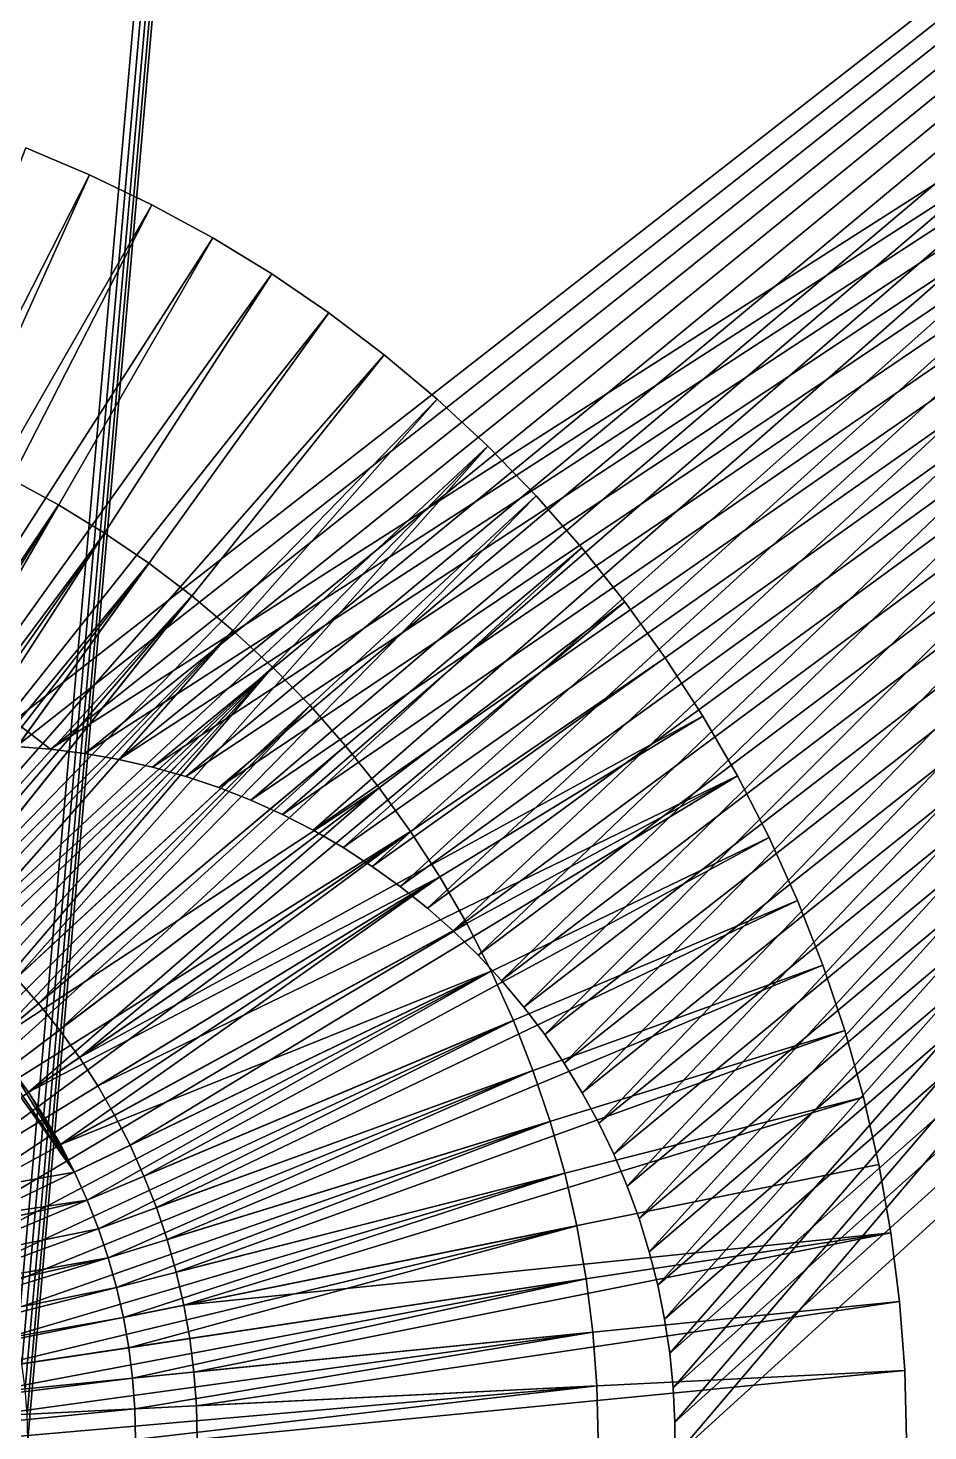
# Model space of a CAD drawing. Header units: millimetres. Extents: x 0 to 520, y -2 to 382.
# Drawn here: x 484.651 to 487.57, y 190.028 to 194.578 of the extents above; entities that cross this region are included whole.
import ezdxf

# ---------------------------------------------------------------- set-up
doc = ezdxf.new("R2010")
doc.units = ezdxf.units.MM

msp = doc.modelspace()

# ---------------------------------------------------------------- linework, layer by layer
at = {"layer": 'BRASS', "color": 52}
for points in [[(509.2, 369.2, 103), (10.8, 369.2, 103), (10.8, 10.8, 103)], [(509.2, 369.2, 103), (10.8, 10.8, 103), (509.2, 10.8, 103)], [(484.6173, 190.3269, 86), (499.5, 359.5, 86), (484.6316, 190.2459, 86)], [(484.6173, 309.6731, 86), (499.5, 359.5, 86), (484.6173, 190.3269, 86)], [(484.6316, 190.2459, 86), (499.5, 359.5, 86), (484.6418, 190.1643, 86)], [(484.6418, 190.1643, 86), (499.5, 359.5, 86), (484.6479, 190.0822, 86)], [(499.5, 359.5, 86), (484.65, 190, 86), (484.6479, 190.0822, 86)], [(499.5, 359.5, 86), (499.5, 20.5, 86), (484.65, 190, 86)]]:
    msp.add_3dface(points, dxfattribs=at)
at = {"layer": 'STEEL', "color": 8}
for points in [[(472, 202, 86), (484.6122, 192.2472, 86), (484.724, 192.2388, 86)], [(472, 202, 86), (484.724, 192.2388, 86), (500, 202, 86)], [(484.5, 192.25, 83), (472, 202, 83), (497, 202, 83)], [(484.6122, 192.2472, 83), (484.5, 192.25, 83), (497, 202, 83)], [(484.724, 192.2388, 83), (484.6122, 192.2472, 83), (497, 202, 83)], [(484.724, 192.2388, 86), (484.8353, 192.2249, 86), (500, 202, 86)], [(484.8353, 192.2249, 83), (484.724, 192.2388, 83), (497, 202, 83)], [(484.8353, 192.2249, 86), (484.9458, 192.2054, 86), (500, 202, 86)], [(484.9458, 192.2054, 83), (484.8353, 192.2249, 83), (497, 202, 83)], [(484.9458, 192.2054, 86), (485.0552, 192.1804, 86), (500, 202, 86)], [(485.0552, 192.1804, 83), (484.9458, 192.2054, 83), (497, 202, 83)], [(485.0552, 192.1804, 86), (485.1632, 192.15, 86), (500, 202, 86)], [(485.1632, 192.15, 83), (485.0552, 192.1804, 83), (497, 202, 83)], [(485.1632, 192.15, 86), (485.2695, 192.1143, 86), (500, 202, 86)], [(485.2695, 192.1143, 83), (485.1632, 192.15, 83), (497, 202, 83)], [(485.2695, 192.1143, 86), (485.374, 192.0733, 86), (500, 202, 86)], [(485.374, 192.0733, 83), (485.2695, 192.1143, 83), (497, 202, 83)], [(485.374, 192.0733, 86), (485.4762, 192.0272, 86), (500, 202, 86)], [(485.4762, 192.0272, 83), (485.374, 192.0733, 83), (497, 202, 83)], [(485.4762, 192.0272, 86), (485.5761, 191.976, 86), (500, 202, 86)], [(485.5761, 191.976, 83), (485.4762, 192.0272, 83), (497, 202, 83)], [(485.5761, 191.976, 86), (485.6732, 191.9199, 86), (500, 202, 86)], [(485.6732, 191.9199, 83), (485.5761, 191.976, 83), (497, 202, 83)], [(485.6732, 191.9199, 86), (485.7675, 191.859, 86), (500, 202, 86)], [(485.7675, 191.859, 83), (485.6732, 191.9199, 83), (497, 202, 83)], [(485.7675, 191.859, 86), (485.8586, 191.7935, 86), (500, 202, 86)], [(485.8586, 191.7935, 83), (485.7675, 191.859, 83), (497, 202, 83)], [(485.8586, 191.7935, 86), (485.9463, 191.7236, 86), (500, 202, 86)], [(485.9463, 191.7236, 83), (485.8586, 191.7935, 83), (497, 202, 83)], [(485.9463, 191.7236, 86), (486.0304, 191.6494, 86), (500, 202, 86)], [(486.0304, 191.6494, 83), (485.9463, 191.7236, 83), (497, 202, 83)], [(486.0304, 191.6494, 86), (486.1107, 191.571, 86), (500, 202, 86)], [(486.1107, 191.571, 83), (486.0304, 191.6494, 83), (497, 202, 83)], [(486.187, 191.4888, 86), (500, 202, 86), (486.1107, 191.571, 86)], [(497, 202, 83), (486.187, 191.4888, 83), (486.1107, 191.571, 83)], [(486.2591, 191.4029, 86), (500, 202, 86), (486.187, 191.4888, 86)], [(497, 202, 83), (486.2591, 191.4029, 83), (486.187, 191.4888, 83)], [(486.3269, 191.3134, 86), (500, 202, 86), (486.2591, 191.4029, 86)], [(497, 202, 83), (486.3269, 191.3134, 83), (486.2591, 191.4029, 83)], [(486.3901, 191.2207, 86), (500, 202, 86), (486.3269, 191.3134, 86)], [(497, 202, 83), (486.3901, 191.2207, 83), (486.3269, 191.3134, 83)], [(486.4486, 191.125, 86), (500, 202, 86), (486.3901, 191.2207, 86)], [(497, 202, 83), (486.4486, 191.125, 83), (486.3901, 191.2207, 83)], [(486.5022, 191.0265, 86), (500, 202, 86), (486.4486, 191.125, 86)], [(497, 202, 83), (486.5022, 191.0265, 83), (486.4486, 191.125, 83)], [(486.5509, 190.9254, 86), (500, 202, 86), (486.5022, 191.0265, 86)], [(497, 202, 83), (486.5509, 190.9254, 83), (486.5022, 191.0265, 83)], [(486.5945, 190.822, 86), (500, 202, 86), (486.5509, 190.9254, 86)], [(497, 202, 83), (486.5945, 190.822, 83), (486.5509, 190.9254, 83)], [(486.6328, 190.7166, 86), (500, 202, 86), (486.5945, 190.822, 86)], [(497, 202, 83), (486.6328, 190.7166, 83), (486.5945, 190.822, 83)], [(486.6659, 190.6094, 86), (500, 202, 86), (486.6328, 190.7166, 86)], [(497, 202, 83), (486.6659, 190.6094, 83), (486.6328, 190.7166, 83)], [(486.6936, 190.5007, 86), (500, 202, 86), (486.6659, 190.6094, 86)], [(497, 202, 83), (486.6936, 190.5007, 83), (486.6659, 190.6094, 83)], [(486.7158, 190.3907, 86), (500, 202, 86), (486.6936, 190.5007, 86)], [(497, 202, 83), (486.7158, 190.3907, 83), (486.6936, 190.5007, 83)], [(486.7325, 190.2798, 86), (500, 202, 86), (486.7158, 190.3907, 86)], [(497, 202, 83), (486.7325, 190.2798, 83), (486.7158, 190.3907, 83)], [(486.7437, 190.1681, 86), (500, 202, 86), (486.7325, 190.2798, 86)], [(497, 202, 83), (486.7437, 190.1681, 83), (486.7325, 190.2798, 83)], [(486.7493, 190.0561, 86), (500, 202, 86), (486.7437, 190.1681, 86)], [(497, 202, 83), (486.7493, 190.0561, 83), (486.7437, 190.1681, 83)], [(486.7493, 189.9439, 86), (500, 202, 86), (486.7493, 190.0561, 86)], [(486.7493, 189.9439, 86), (500, 178, 86), (500, 202, 86)], [(497, 202, 83), (486.7493, 189.9439, 83), (486.7493, 190.0561, 83)], [(497, 202, 83), (497, 178, 83), (486.7493, 189.9439, 83)], [(483.8038, 192.0479, 83), (484.8508, 194.1018, 83), (484.644, 194.1889, 83)], [(484.8508, 194.1018, 82), (483.8038, 192.0479, 82), (484.644, 194.1889, 82)], [(484.8508, 194.1018, 83), (484.8508, 194.1018, 82), (484.644, 194.1889, 82)], [(484.644, 194.1889, 83), (484.8508, 194.1018, 83), (484.644, 194.1889, 82)], [(483.8038, 192.0479, 83), (483.9048, 192.0053, 83), (484.8508, 194.1018, 83)], [(483.9048, 192.0053, 82), (483.8038, 192.0479, 82), (484.8508, 194.1018, 82)], [(483.9048, 192.0053, 83), (485.0529, 194.0044, 83), (484.8508, 194.1018, 83)], [(485.0529, 194.0044, 82), (483.9048, 192.0053, 82), (484.8508, 194.1018, 82)], [(484.8508, 194.1018, 83), (485.0529, 194.0044, 82), (484.8508, 194.1018, 82)], [(484.8508, 194.1018, 83), (485.0529, 194.0044, 83), (485.0529, 194.0044, 82)], [(483.9048, 192.0053, 83), (484.0037, 191.9577, 83), (485.0529, 194.0044, 83)], [(484.0037, 191.9577, 82), (483.9048, 192.0053, 82), (485.0529, 194.0044, 82)], [(484.0037, 191.9577, 83), (485.25, 193.8971, 83), (485.0529, 194.0044, 83)], [(485.25, 193.8971, 82), (484.0037, 191.9577, 82), (485.0529, 194.0044, 82)], [(485.25, 193.8971, 83), (485.25, 193.8971, 82), (485.0529, 194.0044, 82)], [(485.0529, 194.0044, 83), (485.25, 193.8971, 83), (485.0529, 194.0044, 82)], [(484.0037, 191.9577, 83), (484.1, 191.9053, 83), (485.25, 193.8971, 83)], [(484.1, 191.9053, 82), (484.0037, 191.9577, 82), (485.25, 193.8971, 82)], [(484.1, 191.9053, 83), (485.4415, 193.7801, 83), (485.25, 193.8971, 83)], [(485.4415, 193.7801, 82), (484.1, 191.9053, 82), (485.25, 193.8971, 82)], [(485.25, 193.8971, 83), (485.4415, 193.7801, 82), (485.25, 193.8971, 82)], [(485.25, 193.8971, 83), (485.4415, 193.7801, 83), (485.4415, 193.7801, 82)], [(484.1, 191.9053, 83), (484.1936, 191.8481, 83), (485.4415, 193.7801, 83)], [(484.1936, 191.8481, 82), (484.1, 191.9053, 82), (485.4415, 193.7801, 82)], [(484.1936, 191.8481, 83), (485.6268, 193.6537, 83), (485.4415, 193.7801, 83)], [(485.6268, 193.6537, 82), (484.1936, 191.8481, 82), (485.4415, 193.7801, 82)], [(485.4415, 193.7801, 83), (485.6268, 193.6537, 82), (485.4415, 193.7801, 82)], [(485.4415, 193.7801, 83), (485.6268, 193.6537, 83), (485.6268, 193.6537, 82)], [(484.1936, 191.8481, 83), (484.2842, 191.7863, 83), (485.6268, 193.6537, 83)], [(484.2842, 191.7863, 82), (484.1936, 191.8481, 82), (485.6268, 193.6537, 82)], [(484.2842, 191.7863, 83), (485.8057, 193.5182, 83), (485.6268, 193.6537, 83)], [(485.8057, 193.5182, 82), (484.2842, 191.7863, 82), (485.6268, 193.6537, 82)], [(485.6268, 193.6537, 83), (485.8057, 193.5182, 82), (485.6268, 193.6537, 82)], [(485.6268, 193.6537, 83), (485.8057, 193.5182, 83), (485.8057, 193.5182, 82)], [(484.2842, 191.7863, 83), (484.3717, 191.72, 83), (485.8057, 193.5182, 83)], [(484.3717, 191.72, 82), (484.2842, 191.7863, 82), (485.8057, 193.5182, 82)], [(484.3717, 191.72, 83), (485.9776, 193.374, 83), (485.8057, 193.5182, 83)], [(485.9776, 193.374, 82), (484.3717, 191.72, 82), (485.8057, 193.5182, 82)], [(485.8057, 193.5182, 83), (485.9776, 193.374, 82), (485.8057, 193.5182, 82)], [(485.8057, 193.5182, 83), (485.9776, 193.374, 83), (485.9776, 193.374, 82)], [(484.3717, 191.72, 83), (484.4557, 191.6495, 83), (485.9776, 193.374, 83)], [(484.4557, 191.6495, 82), (484.3717, 191.72, 82), (485.9776, 193.374, 82)], [(484.4557, 191.6495, 83), (486.1421, 193.2214, 83), (485.9776, 193.374, 83)], [(486.1421, 193.2214, 82), (484.4557, 191.6495, 82), (485.9776, 193.374, 82)], [(485.9776, 193.374, 83), (486.1421, 193.2214, 82), (485.9776, 193.374, 82)], [(485.9776, 193.374, 83), (486.1421, 193.2214, 83), (486.1421, 193.2214, 82)], [(484.4557, 191.6495, 83), (484.5361, 191.5749, 83), (486.1421, 193.2214, 83)], [(484.5361, 191.5749, 82), (484.4557, 191.6495, 82), (486.1421, 193.2214, 82)], [(484.6127, 191.4964, 83), (486.1421, 193.2214, 83), (484.5361, 191.5749, 83)], [(486.1421, 193.2214, 82), (484.6127, 191.4964, 82), (484.5361, 191.5749, 82)], [(484.6127, 191.4964, 83), (486.2987, 193.0608, 83), (486.1421, 193.2214, 83)], [(486.2987, 193.0608, 82), (484.6127, 191.4964, 82), (486.1421, 193.2214, 82)], [(486.1421, 193.2214, 83), (486.2987, 193.0608, 82), (486.1421, 193.2214, 82)], [(486.1421, 193.2214, 83), (486.2987, 193.0608, 83), (486.2987, 193.0608, 82)], [(484.75, 193.0311, 78.5), (483.6843, 191.3348, 78.5), (484.5967, 193.1146, 78.5)], [(483.9124, 191.7797, 82), (484.75, 193.0311, 82), (484.5967, 193.1146, 82)], [(484.5967, 193.1146, 82), (484.75, 193.0311, 78.5), (484.5967, 193.1146, 78.5)], [(484.5967, 193.1146, 82), (484.75, 193.0311, 82), (484.75, 193.0311, 78.5)], [(484.6853, 191.4141, 83), (486.2987, 193.0608, 83), (484.6127, 191.4964, 83)], [(486.2987, 193.0608, 82), (484.6853, 191.4141, 82), (484.6127, 191.4964, 82)], [(484.6853, 191.4141, 83), (486.4472, 192.8925, 83), (486.2987, 193.0608, 83)], [(486.4472, 192.8925, 82), (484.6853, 191.4141, 82), (486.2987, 193.0608, 82)], [(486.4472, 192.8925, 83), (486.4472, 192.8925, 82), (486.2987, 193.0608, 82)], [(486.2987, 193.0608, 83), (486.4472, 192.8925, 83), (486.2987, 193.0608, 82)], [(483.75, 191.299, 78.5), (483.6843, 191.3348, 78.5), (484.75, 193.0311, 78.5)], [(484.8989, 192.9401, 78.5), (483.75, 191.299, 78.5), (484.75, 193.0311, 78.5)], [(483.9124, 191.7797, 82), (484, 191.7321, 82), (484.75, 193.0311, 82)], [(484, 191.7321, 82), (484.8989, 192.9401, 82), (484.75, 193.0311, 82)], [(484.75, 193.0311, 82), (484.8989, 192.9401, 78.5), (484.75, 193.0311, 78.5)], [(484.75, 193.0311, 82), (484.8989, 192.9401, 82), (484.8989, 192.9401, 78.5)], [(483.8138, 191.26, 78.5), (483.75, 191.299, 78.5), (484.8989, 192.9401, 78.5)], [(485.0431, 192.8418, 78.5), (483.8138, 191.26, 78.5), (484.8989, 192.9401, 78.5)], [(484, 191.7321, 82), (484.0851, 191.6801, 82), (484.8989, 192.9401, 82)], [(484.0851, 191.6801, 82), (485.0431, 192.8418, 82), (484.8989, 192.9401, 82)], [(484.8989, 192.9401, 82), (485.0431, 192.8418, 78.5), (484.8989, 192.9401, 78.5)], [(484.8989, 192.9401, 82), (485.0431, 192.8418, 82), (485.0431, 192.8418, 78.5)], [(484.7537, 191.3284, 83), (486.4472, 192.8925, 83), (484.6853, 191.4141, 83)], [(486.4472, 192.8925, 82), (484.7537, 191.3284, 82), (484.6853, 191.4141, 82)], [(484.7537, 191.3284, 83), (486.5871, 192.7171, 83), (486.4472, 192.8925, 83)], [(486.5871, 192.7171, 82), (484.7537, 191.3284, 82), (486.4472, 192.8925, 82)], [(486.5871, 192.7171, 83), (486.5871, 192.7171, 82), (486.4472, 192.8925, 82)], [(486.4472, 192.8925, 83), (486.5871, 192.7171, 83), (486.4472, 192.8925, 82)], [(483.8756, 191.2179, 78.5), (483.8138, 191.26, 78.5), (485.0431, 192.8418, 78.5)], [(485.1822, 192.7364, 78.5), (483.8756, 191.2179, 78.5), (485.0431, 192.8418, 78.5)], [(484.0851, 191.6801, 82), (484.1675, 191.6239, 82), (485.0431, 192.8418, 82)], [(484.1675, 191.6239, 82), (485.1822, 192.7364, 82), (485.0431, 192.8418, 82)], [(485.0431, 192.8418, 82), (485.1822, 192.7364, 78.5), (485.0431, 192.8418, 78.5)], [(485.0431, 192.8418, 82), (485.1822, 192.7364, 82), (485.1822, 192.7364, 78.5)], [(483.9352, 191.1727, 78.5), (483.8756, 191.2179, 78.5), (485.1822, 192.7364, 78.5)], [(485.3159, 192.6242, 78.5), (483.9352, 191.1727, 78.5), (485.1822, 192.7364, 78.5)], [(484.1675, 191.6239, 82), (484.247, 191.5637, 82), (485.1822, 192.7364, 82)], [(484.247, 191.5637, 82), (485.3159, 192.6242, 82), (485.1822, 192.7364, 82)], [(485.1822, 192.7364, 82), (485.3159, 192.6242, 78.5), (485.1822, 192.7364, 78.5)], [(485.1822, 192.7364, 82), (485.3159, 192.6242, 82), (485.3159, 192.6242, 78.5)], [(484.8177, 191.2393, 83), (486.5871, 192.7171, 83), (484.7537, 191.3284, 83)], [(486.5871, 192.7171, 82), (484.8177, 191.2393, 82), (484.7537, 191.3284, 82)], [(484.8177, 191.2393, 83), (486.7181, 192.5349, 83), (486.5871, 192.7171, 83)], [(486.7181, 192.5349, 82), (484.8177, 191.2393, 82), (486.5871, 192.7171, 82)], [(486.5871, 192.7171, 83), (486.7181, 192.5349, 82), (486.5871, 192.7171, 82)], [(486.5871, 192.7171, 83), (486.7181, 192.5349, 83), (486.7181, 192.5349, 82)], [(483.9925, 191.1247, 78.5), (483.9352, 191.1727, 78.5), (485.3159, 192.6242, 78.5)], [(485.4438, 192.5055, 78.5), (483.9925, 191.1247, 78.5), (485.3159, 192.6242, 78.5)], [(484.247, 191.5637, 82), (484.3234, 191.4996, 82), (485.3159, 192.6242, 82)], [(484.3234, 191.4996, 82), (485.4438, 192.5055, 82), (485.3159, 192.6242, 82)], [(485.4438, 192.5055, 82), (485.4438, 192.5055, 78.5), (485.3159, 192.6242, 78.5)], [(485.3159, 192.6242, 82), (485.4438, 192.5055, 82), (485.3159, 192.6242, 78.5)], [(484.0474, 191.0738, 78.5), (483.9925, 191.1247, 78.5), (485.4438, 192.5055, 78.5)], [(485.4438, 192.5055, 78.5), (484.0996, 191.0203, 78.5), (484.0474, 191.0738, 78.5)], [(485.5657, 192.3806, 78.5), (484.0996, 191.0203, 78.5), (485.4438, 192.5055, 78.5)], [(484.3234, 191.4996, 82), (484.3965, 191.4317, 82), (485.4438, 192.5055, 82)], [(484.4661, 191.3603, 82), (485.4438, 192.5055, 82), (484.3965, 191.4317, 82)], [(484.4661, 191.3603, 82), (485.5657, 192.3806, 82), (485.4438, 192.5055, 82)], [(484.8177, 191.2393, 83), (486.8398, 192.3465, 83), (486.7181, 192.5349, 83)], [(486.8398, 192.3465, 82), (484.8177, 191.2393, 82), (486.7181, 192.5349, 82)], [(485.5657, 192.3806, 82), (485.5657, 192.3806, 78.5), (485.4438, 192.5055, 78.5)], [(485.4438, 192.5055, 82), (485.5657, 192.3806, 82), (485.4438, 192.5055, 78.5)], [(486.7181, 192.5349, 83), (486.8398, 192.3465, 82), (486.7181, 192.5349, 82)], [(486.7181, 192.5349, 83), (486.8398, 192.3465, 83), (486.8398, 192.3465, 82)], [(485.5657, 192.3806, 78.5), (484.1491, 190.9642, 78.5), (484.0996, 191.0203, 78.5)], [(485.6812, 192.2498, 78.5), (484.1491, 190.9642, 78.5), (485.5657, 192.3806, 78.5)], [(484.5321, 191.2856, 82), (485.5657, 192.3806, 82), (484.4661, 191.3603, 82)], [(484.5321, 191.2856, 82), (485.6812, 192.2498, 82), (485.5657, 192.3806, 82)], [(485.6812, 192.2498, 82), (485.6812, 192.2498, 78.5), (485.5657, 192.3806, 78.5)], [(485.5657, 192.3806, 82), (485.6812, 192.2498, 82), (485.5657, 192.3806, 78.5)], [(484.8772, 191.1472, 83), (486.8398, 192.3465, 83), (484.8177, 191.2393, 83)], [(486.8398, 192.3465, 82), (484.8772, 191.1472, 82), (484.8177, 191.2393, 82)], [(484.8772, 191.1472, 83), (486.952, 192.1521, 83), (486.8398, 192.3465, 83)], [(486.952, 192.1521, 82), (484.8772, 191.1472, 82), (486.8398, 192.3465, 82)], [(486.952, 192.1521, 83), (486.952, 192.1521, 82), (486.8398, 192.3465, 82)], [(486.8398, 192.3465, 83), (486.952, 192.1521, 83), (486.8398, 192.3465, 82)], [(485.6812, 192.2498, 78.5), (484.1957, 190.9057, 78.5), (484.1491, 190.9642, 78.5)], [(485.79, 192.1133, 78.5), (484.1957, 190.9057, 78.5), (485.6812, 192.2498, 78.5)], [(484.5321, 191.2856, 82), (485.79, 192.1133, 82), (485.6812, 192.2498, 82)], [(484.724, 192.2388, 83), (484.6122, 192.2472, 86), (484.6122, 192.2472, 83)], [(484.724, 192.2388, 86), (484.6122, 192.2472, 86), (484.724, 192.2388, 83)], [(484.8353, 192.2249, 83), (484.8353, 192.2249, 86), (484.724, 192.2388, 83)], [(484.8353, 192.2249, 86), (484.724, 192.2388, 86), (484.724, 192.2388, 83)], [(484.9458, 192.2054, 83), (484.8353, 192.2249, 86), (484.8353, 192.2249, 83)], [(484.9458, 192.2054, 86), (484.8353, 192.2249, 86), (484.9458, 192.2054, 83)], [(485.6812, 192.2498, 82), (485.79, 192.1133, 78.5), (485.6812, 192.2498, 78.5)], [(485.6812, 192.2498, 82), (485.79, 192.1133, 82), (485.79, 192.1133, 78.5)], [(485.0552, 192.1804, 83), (484.9458, 192.2054, 86), (484.9458, 192.2054, 83)], [(485.0552, 192.1804, 86), (484.9458, 192.2054, 86), (485.0552, 192.1804, 83)], [(485.1632, 192.15, 83), (485.1632, 192.15, 86), (485.0552, 192.1804, 83)], [(485.1632, 192.15, 86), (485.0552, 192.1804, 86), (485.0552, 192.1804, 83)], [(484.9321, 191.0522, 83), (486.952, 192.1521, 83), (484.8772, 191.1472, 83)], [(486.952, 192.1521, 82), (484.9321, 191.0522, 82), (484.8772, 191.1472, 82)], [(484.9821, 190.9545, 83), (486.952, 192.1521, 83), (484.9321, 191.0522, 83)], [(486.952, 192.1521, 82), (484.9821, 190.9545, 82), (484.9321, 191.0522, 82)], [(484.9821, 190.9545, 83), (487.0544, 191.9525, 83), (486.952, 192.1521, 83)], [(487.0544, 191.9525, 82), (484.9821, 190.9545, 82), (486.952, 192.1521, 82)], [(485.2695, 192.1143, 83), (485.1632, 192.15, 86), (485.1632, 192.15, 83)], [(485.2695, 192.1143, 86), (485.1632, 192.15, 86), (485.2695, 192.1143, 83)], [(486.952, 192.1521, 83), (487.0544, 191.9525, 83), (487.0544, 191.9525, 82)], [(486.952, 192.1521, 83), (487.0544, 191.9525, 82), (486.952, 192.1521, 82)], [(485.8918, 191.9716, 78.5), (484.1957, 190.9057, 78.5), (485.79, 192.1133, 78.5)], [(484.5943, 191.2076, 82), (485.79, 192.1133, 82), (484.5321, 191.2856, 82)], [(484.6525, 191.1266, 82), (485.79, 192.1133, 82), (484.5943, 191.2076, 82)], [(484.6525, 191.1266, 82), (485.8918, 191.9716, 82), (485.79, 192.1133, 82)], [(485.374, 192.0733, 83), (485.2695, 192.1143, 86), (485.2695, 192.1143, 83)], [(485.374, 192.0733, 86), (485.2695, 192.1143, 86), (485.374, 192.0733, 83)], [(485.79, 192.1133, 82), (485.8918, 191.9716, 78.5), (485.79, 192.1133, 78.5)], [(485.79, 192.1133, 82), (485.8918, 191.9716, 82), (485.8918, 191.9716, 78.5)], [(485.4762, 192.0272, 83), (485.374, 192.0733, 86), (485.374, 192.0733, 83)], [(485.4762, 192.0272, 86), (485.374, 192.0733, 86), (485.4762, 192.0272, 83)], [(485.5761, 191.976, 83), (485.4762, 192.0272, 86), (485.4762, 192.0272, 83)], [(485.5761, 191.976, 86), (485.4762, 192.0272, 86), (485.5761, 191.976, 83)], [(485.8918, 191.9716, 78.5), (484.2394, 190.845, 78.5), (484.1957, 190.9057, 78.5)], [(485.8918, 191.9716, 78.5), (484.2799, 190.7822, 78.5), (484.2394, 190.845, 78.5)], [(485.9865, 191.825, 78.5), (484.2799, 190.7822, 78.5), (485.8918, 191.9716, 78.5)], [(484.6525, 191.1266, 82), (485.9865, 191.825, 82), (485.8918, 191.9716, 82)], [(485.0272, 190.8546, 83), (487.0544, 191.9525, 83), (484.9821, 190.9545, 83)], [(487.0544, 191.9525, 82), (485.0272, 190.8546, 82), (484.9821, 190.9545, 82)], [(485.0272, 190.8546, 83), (487.1466, 191.748, 83), (487.0544, 191.9525, 83)], [(487.1466, 191.748, 82), (485.0272, 190.8546, 82), (487.0544, 191.9525, 82)], [(485.6732, 191.9199, 83), (485.5761, 191.976, 86), (485.5761, 191.976, 83)], [(485.6732, 191.9199, 86), (485.5761, 191.976, 86), (485.6732, 191.9199, 83)], [(485.9865, 191.825, 82), (485.9865, 191.825, 78.5), (485.8918, 191.9716, 78.5)], [(485.8918, 191.9716, 82), (485.9865, 191.825, 82), (485.8918, 191.9716, 78.5)], [(487.1466, 191.748, 83), (487.1466, 191.748, 82), (487.0544, 191.9525, 82)], [(487.0544, 191.9525, 83), (487.1466, 191.748, 83), (487.0544, 191.9525, 82)], [(485.7675, 191.859, 83), (485.6732, 191.9199, 86), (485.6732, 191.9199, 83)], [(485.7675, 191.859, 86), (485.6732, 191.9199, 86), (485.7675, 191.859, 83)], [(485.8586, 191.7935, 83), (485.8586, 191.7935, 86), (485.7675, 191.859, 83)], [(485.8586, 191.7935, 86), (485.7675, 191.859, 86), (485.7675, 191.859, 83)], [(485.9865, 191.825, 78.5), (484.3173, 190.7174, 78.5), (484.2799, 190.7822, 78.5)], [(486.0738, 191.6739, 78.5), (484.3173, 190.7174, 78.5), (485.9865, 191.825, 78.5)], [(484.7066, 191.0429, 82), (485.9865, 191.825, 82), (484.6525, 191.1266, 82)], [(484.7564, 190.9565, 82), (485.9865, 191.825, 82), (484.7066, 191.0429, 82)], [(484.7564, 190.9565, 82), (486.0738, 191.6739, 82), (485.9865, 191.825, 82)], [(485.9865, 191.825, 82), (486.0738, 191.6739, 82), (486.0738, 191.6739, 78.5)], [(485.9865, 191.825, 82), (486.0738, 191.6739, 78.5), (485.9865, 191.825, 78.5)], [(485.9463, 191.7236, 83), (485.8586, 191.7935, 86), (485.8586, 191.7935, 83)], [(485.9463, 191.7236, 86), (485.8586, 191.7935, 86), (485.9463, 191.7236, 83)], [(485.0673, 190.7524, 83), (487.1466, 191.748, 83), (485.0272, 190.8546, 83)], [(487.1466, 191.748, 82), (485.0673, 190.7524, 82), (485.0272, 190.8546, 82)], [(485.0673, 190.7524, 83), (487.2286, 191.5391, 83), (487.1466, 191.748, 83)], [(487.2286, 191.5391, 82), (485.0673, 190.7524, 82), (487.1466, 191.748, 82)], [(486.0304, 191.6494, 83), (486.0304, 191.6494, 86), (485.9463, 191.7236, 83)], [(486.0304, 191.6494, 86), (485.9463, 191.7236, 86), (485.9463, 191.7236, 83)], [(487.1466, 191.748, 83), (487.2286, 191.5391, 83), (487.2286, 191.5391, 82)], [(487.1466, 191.748, 83), (487.2286, 191.5391, 82), (487.1466, 191.748, 82)], [(486.0738, 191.6739, 78.5), (484.3515, 190.6508, 78.5), (484.3173, 190.7174, 78.5)], [(486.1534, 191.5186, 78.5), (484.3515, 190.6508, 78.5), (486.0738, 191.6739, 78.5)], [(484.7564, 190.9565, 82), (486.1534, 191.5186, 82), (486.0738, 191.6739, 82)], [(486.1107, 191.571, 83), (486.0304, 191.6494, 86), (486.0304, 191.6494, 83)], [(486.1107, 191.571, 86), (486.0304, 191.6494, 86), (486.1107, 191.571, 83)], [(486.0738, 191.6739, 82), (486.1534, 191.5186, 82), (486.1534, 191.5186, 78.5)], [(486.0738, 191.6739, 82), (486.1534, 191.5186, 78.5), (486.0738, 191.6739, 78.5)], [(485.1023, 190.6485, 83), (487.2286, 191.5391, 83), (485.0673, 190.7524, 83)], [(487.2286, 191.5391, 82), (485.1023, 190.6485, 82), (485.0673, 190.7524, 82)], [(485.1023, 190.6485, 83), (487.3001, 191.3264, 83), (487.2286, 191.5391, 83)], [(487.3001, 191.3264, 82), (485.1023, 190.6485, 82), (487.2286, 191.5391, 82)], [(486.187, 191.4888, 83), (486.187, 191.4888, 86), (486.1107, 191.571, 83)], [(486.187, 191.4888, 86), (486.1107, 191.571, 86), (486.1107, 191.571, 83)], [(487.2286, 191.5391, 83), (487.3001, 191.3264, 83), (487.3001, 191.3264, 82)], [(487.2286, 191.5391, 83), (487.3001, 191.3264, 82), (487.2286, 191.5391, 82)], [(486.1534, 191.5186, 78.5), (484.3822, 190.5827, 78.5), (484.3515, 190.6508, 78.5)], [(486.2252, 191.3595, 78.5), (484.3822, 190.5827, 78.5), (486.1534, 191.5186, 78.5)], [(484.6853, 191.4141, 82), (484.6853, 191.4141, 83), (484.6127, 191.4964, 82)], [(484.6853, 191.4141, 83), (484.6127, 191.4964, 83), (484.6127, 191.4964, 82)], [(484.8019, 190.8678, 82), (486.1534, 191.5186, 82), (484.7564, 190.9565, 82)], [(484.843, 190.7769, 82), (486.1534, 191.5186, 82), (484.8019, 190.8678, 82)], [(484.843, 190.7769, 82), (486.2252, 191.3595, 82), (486.1534, 191.5186, 82)], [(486.1534, 191.5186, 82), (486.2252, 191.3595, 82), (486.2252, 191.3595, 78.5)], [(486.1534, 191.5186, 82), (486.2252, 191.3595, 78.5), (486.1534, 191.5186, 78.5)], [(486.2591, 191.4029, 83), (486.2591, 191.4029, 86), (486.187, 191.4888, 83)], [(486.2591, 191.4029, 86), (486.187, 191.4888, 86), (486.187, 191.4888, 83)], [(481.0099, 190.1991, 90), (484.8019, 190.8678, 90), (484.3965, 191.4317, 90)], [(484.8019, 190.8678, 90), (484.4661, 191.3603, 90), (484.3965, 191.4317, 90)], [(484.7537, 191.3284, 82), (484.7537, 191.3284, 83), (484.6853, 191.4141, 82)], [(484.7537, 191.3284, 83), (484.6853, 191.4141, 83), (484.6853, 191.4141, 82)], [(486.3269, 191.3134, 83), (486.3269, 191.3134, 86), (486.2591, 191.4029, 83)], [(486.3269, 191.3134, 86), (486.2591, 191.4029, 86), (486.2591, 191.4029, 83)], [(486.2252, 191.3595, 78.5), (484.4095, 190.513, 78.5), (484.3822, 190.5827, 78.5)], [(486.2889, 191.1971, 78.5), (484.4095, 190.513, 78.5), (486.2252, 191.3595, 78.5)], [(484.8019, 190.8678, 90), (484.5943, 191.2076, 90), (484.4661, 191.3603, 90)], [(484.8794, 190.684, 82), (486.2252, 191.3595, 82), (484.843, 190.7769, 82)], [(484.8794, 190.684, 82), (486.2889, 191.1971, 82), (486.2252, 191.3595, 82)], [(486.2889, 191.1971, 82), (486.2889, 191.1971, 78.5), (486.2252, 191.3595, 78.5)], [(486.2252, 191.3595, 82), (486.2889, 191.1971, 82), (486.2252, 191.3595, 78.5)], [(484.8177, 191.2393, 82), (484.7537, 191.3284, 83), (484.7537, 191.3284, 82)], [(484.8177, 191.2393, 83), (484.7537, 191.3284, 83), (484.8177, 191.2393, 82)], [(485.132, 190.5429, 83), (487.3001, 191.3264, 83), (485.1023, 190.6485, 83)], [(487.3001, 191.3264, 82), (485.132, 190.5429, 82), (485.1023, 190.6485, 82)], [(485.132, 190.5429, 83), (487.3608, 191.1104, 83), (487.3001, 191.3264, 83)], [(487.3608, 191.1104, 82), (485.132, 190.5429, 82), (487.3001, 191.3264, 82)], [(486.3901, 191.2207, 86), (486.3269, 191.3134, 86), (486.3901, 191.2207, 83)], [(486.3901, 191.2207, 83), (486.3269, 191.3134, 86), (486.3269, 191.3134, 83)], [(487.3001, 191.3264, 83), (487.3608, 191.1104, 83), (487.3608, 191.1104, 82)], [(487.3001, 191.3264, 83), (487.3608, 191.1104, 82), (487.3001, 191.3264, 82)], [(484.8772, 191.1472, 82), (484.8177, 191.2393, 83), (484.8177, 191.2393, 82)], [(484.8772, 191.1472, 83), (484.8177, 191.2393, 83), (484.8772, 191.1472, 82)], [(486.4486, 191.125, 86), (486.3901, 191.2207, 86), (486.4486, 191.125, 83)], [(486.4486, 191.125, 83), (486.3901, 191.2207, 86), (486.3901, 191.2207, 83)], [(486.2889, 191.1971, 78.5), (484.4334, 190.4421, 78.5), (484.4095, 190.513, 78.5)], [(486.3445, 191.0316, 78.5), (484.4334, 190.4421, 78.5), (486.2889, 191.1971, 78.5)], [(484.5943, 191.2076, 90), (484.6525, 191.1266, 82), (484.5943, 191.2076, 82)], [(484.5943, 191.2076, 90), (484.6525, 191.1266, 90), (484.6525, 191.1266, 82)], [(484.8019, 190.8678, 90), (484.6525, 191.1266, 90), (484.5943, 191.2076, 90)], [(484.9111, 190.5895, 82), (486.2889, 191.1971, 82), (484.8794, 190.684, 82)], [(484.9111, 190.5895, 82), (486.3445, 191.0316, 82), (486.2889, 191.1971, 82)], [(486.2889, 191.1971, 82), (486.3445, 191.0316, 82), (486.3445, 191.0316, 78.5)], [(486.2889, 191.1971, 82), (486.3445, 191.0316, 78.5), (486.2889, 191.1971, 78.5)], [(484.9321, 191.0522, 82), (484.9321, 191.0522, 83), (484.8772, 191.1472, 82)], [(484.9321, 191.0522, 83), (484.8772, 191.1472, 83), (484.8772, 191.1472, 82)], [(484.6525, 191.1266, 90), (484.7066, 191.0429, 82), (484.6525, 191.1266, 82)], [(484.6525, 191.1266, 90), (484.7066, 191.0429, 90), (484.7066, 191.0429, 82)], [(484.8019, 190.8678, 90), (484.7066, 191.0429, 90), (484.6525, 191.1266, 90)], [(485.1564, 190.4359, 83), (487.3608, 191.1104, 83), (485.132, 190.5429, 83)], [(487.3608, 191.1104, 82), (485.1564, 190.4359, 82), (485.132, 190.5429, 82)], [(485.1564, 190.4359, 83), (487.4108, 190.8917, 83), (487.3608, 191.1104, 83)], [(487.4108, 190.8917, 82), (485.1564, 190.4359, 82), (487.3608, 191.1104, 82)], [(486.5022, 191.0265, 83), (486.4486, 191.125, 86), (486.4486, 191.125, 83)], [(486.5022, 191.0265, 86), (486.4486, 191.125, 86), (486.5022, 191.0265, 83)], [(487.3608, 191.1104, 83), (487.4108, 190.8917, 83), (487.4108, 190.8917, 82)], [(487.3608, 191.1104, 83), (487.4108, 190.8917, 82), (487.3608, 191.1104, 82)], [(484.7564, 190.9565, 90), (484.7564, 190.9565, 82), (484.7066, 191.0429, 82)], [(484.7066, 191.0429, 90), (484.7564, 190.9565, 90), (484.7066, 191.0429, 82)], [(484.8019, 190.8678, 90), (484.7564, 190.9565, 90), (484.7066, 191.0429, 90)], [(484.9821, 190.9545, 83), (484.9321, 191.0522, 83), (484.9821, 190.9545, 82)], [(484.9821, 190.9545, 82), (484.9321, 191.0522, 83), (484.9321, 191.0522, 82)], [(486.3445, 191.0316, 78.5), (484.4536, 190.3701, 78.5), (484.4334, 190.4421, 78.5)], [(486.3918, 190.8637, 78.5), (484.4536, 190.3701, 78.5), (486.3445, 191.0316, 78.5)], [(484.9382, 190.4935, 82), (486.3445, 191.0316, 82), (484.9111, 190.5895, 82)], [(484.9382, 190.4935, 82), (486.3918, 190.8637, 82), (486.3445, 191.0316, 82)], [(486.3918, 190.8637, 82), (486.3918, 190.8637, 78.5), (486.3445, 191.0316, 78.5)], [(486.3445, 191.0316, 82), (486.3918, 190.8637, 82), (486.3445, 191.0316, 78.5)], [(486.5509, 190.9254, 83), (486.5022, 191.0265, 86), (486.5022, 191.0265, 83)], [(486.5509, 190.9254, 86), (486.5022, 191.0265, 86), (486.5509, 190.9254, 83)], [(484.7564, 190.9565, 90), (484.8019, 190.8678, 90), (484.8019, 190.8678, 82)], [(484.7564, 190.9565, 90), (484.8019, 190.8678, 82), (484.7564, 190.9565, 82)], [(485.0272, 190.8546, 82), (485.0272, 190.8546, 83), (484.9821, 190.9545, 82)], [(485.0272, 190.8546, 83), (484.9821, 190.9545, 83), (484.9821, 190.9545, 82)], [(486.5945, 190.822, 83), (486.5945, 190.822, 86), (486.5509, 190.9254, 83)], [(486.5945, 190.822, 86), (486.5509, 190.9254, 86), (486.5509, 190.9254, 83)], [(481.0099, 190.1991, 90), (484.843, 190.7769, 90), (484.8019, 190.8678, 90)], [(486.3918, 190.8637, 78.5), (484.4703, 190.2972, 78.5), (484.4536, 190.3701, 78.5)], [(486.4306, 190.6935, 78.5), (484.4703, 190.2972, 78.5), (486.3918, 190.8637, 78.5)], [(484.843, 190.7769, 90), (484.843, 190.7769, 82), (484.8019, 190.8678, 82)], [(484.8019, 190.8678, 90), (484.843, 190.7769, 90), (484.8019, 190.8678, 82)], [(484.9603, 190.3963, 82), (486.3918, 190.8637, 82), (484.9382, 190.4935, 82)], [(484.9603, 190.3963, 82), (486.4306, 190.6935, 82), (486.3918, 190.8637, 82)], [(485.1564, 190.4359, 83), (487.4497, 190.6707, 83), (487.4108, 190.8917, 83)], [(487.4497, 190.6707, 82), (485.1564, 190.4359, 82), (487.4108, 190.8917, 82)], [(486.3918, 190.8637, 82), (486.4306, 190.6935, 82), (486.4306, 190.6935, 78.5)], [(486.3918, 190.8637, 82), (486.4306, 190.6935, 78.5), (486.3918, 190.8637, 78.5)], [(487.4108, 190.8917, 83), (487.4497, 190.6707, 83), (487.4497, 190.6707, 82)], [(487.4108, 190.8917, 83), (487.4497, 190.6707, 82), (487.4108, 190.8917, 82)], [(485.0673, 190.7524, 83), (485.0272, 190.8546, 83), (485.0673, 190.7524, 82)], [(485.0673, 190.7524, 82), (485.0272, 190.8546, 83), (485.0272, 190.8546, 82)], [(486.6328, 190.7166, 83), (486.5945, 190.822, 86), (486.5945, 190.822, 83)], [(486.6328, 190.7166, 86), (486.5945, 190.822, 86), (486.6328, 190.7166, 83)], [(481.0025, 189.9003, 90), (484.843, 190.7769, 90), (481.0099, 190.1991, 90)], [(481.0025, 189.9003, 90), (484.8794, 190.684, 90), (484.843, 190.7769, 90)], [(484.843, 190.7769, 90), (484.8794, 190.684, 90), (484.8794, 190.684, 82)], [(484.843, 190.7769, 90), (484.8794, 190.684, 82), (484.843, 190.7769, 82)], [(485.1023, 190.6485, 83), (485.0673, 190.7524, 83), (485.1023, 190.6485, 82)], [(485.1023, 190.6485, 82), (485.0673, 190.7524, 83), (485.0673, 190.7524, 82)], [(481.0025, 189.9003, 90), (484.9111, 190.5895, 90), (484.8794, 190.684, 90)], [(486.4306, 190.6935, 78.5), (484.4832, 190.2236, 78.5), (484.4703, 190.2972, 78.5)], [(486.4609, 190.5216, 78.5), (484.4832, 190.2236, 78.5), (486.4306, 190.6935, 78.5)], [(484.8794, 190.684, 90), (484.9111, 190.5895, 90), (484.9111, 190.5895, 82)], [(484.8794, 190.684, 90), (484.9111, 190.5895, 82), (484.8794, 190.684, 82)], [(484.9777, 190.2981, 82), (486.4306, 190.6935, 82), (484.9603, 190.3963, 82)], [(484.9777, 190.2981, 82), (486.4609, 190.5216, 82), (486.4306, 190.6935, 82)], [(486.4306, 190.6935, 82), (486.4609, 190.5216, 82), (486.4609, 190.5216, 78.5)], [(486.4306, 190.6935, 82), (486.4609, 190.5216, 78.5), (486.4306, 190.6935, 78.5)], [(486.6659, 190.6094, 83), (486.6328, 190.7166, 86), (486.6328, 190.7166, 83)], [(486.6659, 190.6094, 86), (486.6328, 190.7166, 86), (486.6659, 190.6094, 83)], [(485.132, 190.5429, 83), (485.1023, 190.6485, 83), (485.132, 190.5429, 82)], [(485.132, 190.5429, 82), (485.1023, 190.6485, 83), (485.1023, 190.6485, 82)], [(485.1754, 190.3279, 83), (487.4497, 190.6707, 83), (485.1564, 190.4359, 83)], [(487.4497, 190.6707, 82), (485.1754, 190.3279, 82), (485.1564, 190.4359, 82)], [(485.1891, 190.219, 83), (487.4497, 190.6707, 83), (485.1754, 190.3279, 83)], [(487.4497, 190.6707, 82), (485.1891, 190.219, 82), (485.1754, 190.3279, 82)], [(485.1891, 190.219, 83), (487.4776, 190.4481, 83), (487.4497, 190.6707, 83)], [(487.4776, 190.4481, 82), (485.1891, 190.219, 82), (487.4497, 190.6707, 82)], [(487.4776, 190.4481, 83), (487.4776, 190.4481, 82), (487.4497, 190.6707, 82)], [(487.4497, 190.6707, 83), (487.4776, 190.4481, 83), (487.4497, 190.6707, 82)], [(481.0223, 189.7019, 90), (484.9111, 190.5895, 90), (481.0025, 189.9003, 90)], [(481.0223, 189.7019, 90), (484.9382, 190.4935, 90), (484.9111, 190.5895, 90)], [(484.9111, 190.5895, 90), (484.9382, 190.4935, 90), (484.9382, 190.4935, 82)], [(484.9111, 190.5895, 90), (484.9382, 190.4935, 82), (484.9111, 190.5895, 82)], [(486.6936, 190.5007, 83), (486.6659, 190.6094, 86), (486.6659, 190.6094, 83)], [(486.6936, 190.5007, 86), (486.6659, 190.6094, 86), (486.6936, 190.5007, 83)], [(485.1564, 190.4359, 83), (485.132, 190.5429, 83), (485.1564, 190.4359, 82)], [(485.1564, 190.4359, 82), (485.132, 190.5429, 83), (485.132, 190.5429, 82)], [(481.0223, 189.7019, 90), (484.9603, 190.3963, 90), (484.9382, 190.4935, 90)], [(486.4609, 190.5216, 78.5), (484.4925, 190.1494, 78.5), (484.4832, 190.2236, 78.5)], [(486.4826, 190.3485, 78.5), (484.4925, 190.1494, 78.5), (486.4609, 190.5216, 78.5)], [(484.9382, 190.4935, 90), (484.9603, 190.3963, 90), (484.9603, 190.3963, 82)], [(484.9382, 190.4935, 90), (484.9603, 190.3963, 82), (484.9382, 190.4935, 82)], [(484.9901, 190.1991, 82), (486.4609, 190.5216, 82), (484.9777, 190.2981, 82)], [(484.9901, 190.1991, 82), (486.4826, 190.3485, 82), (486.4609, 190.5216, 82)], [(486.4609, 190.5216, 82), (486.4826, 190.3485, 82), (486.4826, 190.3485, 78.5)], [(486.4609, 190.5216, 82), (486.4826, 190.3485, 78.5), (486.4609, 190.5216, 78.5)], [(486.7158, 190.3907, 86), (486.6936, 190.5007, 86), (486.7158, 190.3907, 83)], [(486.7158, 190.3907, 83), (486.6936, 190.5007, 86), (486.6936, 190.5007, 83)], [(485.1973, 190.1097, 83), (487.4776, 190.4481, 83), (485.1891, 190.219, 83)], [(487.4776, 190.4481, 82), (485.1973, 190.1097, 82), (485.1891, 190.219, 82)], [(485.1973, 190.1097, 83), (487.4944, 190.2243, 83), (487.4776, 190.4481, 83)], [(487.4944, 190.2243, 82), (485.1973, 190.1097, 82), (487.4776, 190.4481, 82)], [(487.4776, 190.4481, 83), (487.4944, 190.2243, 83), (487.4944, 190.2243, 82)], [(487.4776, 190.4481, 83), (487.4944, 190.2243, 82), (487.4776, 190.4481, 82)], [(485.1754, 190.3279, 83), (485.1564, 190.4359, 83), (485.1754, 190.3279, 82)], [(485.1754, 190.3279, 82), (485.1564, 190.4359, 83), (485.1564, 190.4359, 82)], [(481.0223, 189.7019, 90), (484.9777, 190.2981, 90), (484.9603, 190.3963, 90)], [(484.9603, 190.3963, 90), (484.9777, 190.2981, 90), (484.9777, 190.2981, 82)], [(484.9603, 190.3963, 90), (484.9777, 190.2981, 82), (484.9603, 190.3963, 82)], [(486.7325, 190.2798, 83), (486.7325, 190.2798, 86), (486.7158, 190.3907, 83)], [(486.7325, 190.2798, 86), (486.7158, 190.3907, 86), (486.7158, 190.3907, 83)], [(486.4826, 190.3485, 78.5), (484.4981, 190.0748, 78.5), (484.4925, 190.1494, 78.5)], [(486.4956, 190.1745, 78.5), (484.4981, 190.0748, 78.5), (486.4826, 190.3485, 78.5)], [(484.9975, 190.0997, 82), (486.4826, 190.3485, 82), (484.9901, 190.1991, 82)], [(484.9975, 190.0997, 82), (486.4956, 190.1745, 82), (486.4826, 190.3485, 82)], [(485.1891, 190.219, 82), (485.1891, 190.219, 83), (485.1754, 190.3279, 82)], [(485.1891, 190.219, 83), (485.1754, 190.3279, 83), (485.1754, 190.3279, 82)], [(486.4826, 190.3485, 82), (486.4956, 190.1745, 82), (486.4956, 190.1745, 78.5)], [(486.4826, 190.3485, 82), (486.4956, 190.1745, 78.5), (486.4826, 190.3485, 78.5)], [(481.0223, 189.7019, 90), (484.9901, 190.1991, 90), (484.9777, 190.2981, 90)], [(484.9901, 190.1991, 90), (484.9901, 190.1991, 82), (484.9777, 190.2981, 82)], [(484.9777, 190.2981, 90), (484.9901, 190.1991, 90), (484.9777, 190.2981, 82)], [(486.7437, 190.1681, 86), (486.7325, 190.2798, 86), (486.7437, 190.1681, 83)], [(486.7437, 190.1681, 83), (486.7325, 190.2798, 86), (486.7325, 190.2798, 83)], [(485.2, 190, 83), (487.4944, 190.2243, 83), (485.1973, 190.1097, 83)], [(487.4944, 190.2243, 82), (485.2, 190, 82), (485.1973, 190.1097, 82)], [(485.2, 190, 83), (487.5, 190, 83), (487.4944, 190.2243, 83)], [(487.5, 190, 82), (485.2, 190, 82), (487.4944, 190.2243, 82)], [(487.4944, 190.2243, 83), (487.5, 190, 83), (487.5, 190, 82)], [(487.4944, 190.2243, 83), (487.5, 190, 82), (487.4944, 190.2243, 82)], [(481.0223, 189.7019, 90), (484.9975, 190.0997, 90), (484.9901, 190.1991, 90)], [(486.4956, 190.1745, 78.5), (484.5, 190, 78.5), (484.4981, 190.0748, 78.5)], [(486.5, 190, 78.5), (484.5, 190, 78.5), (486.4956, 190.1745, 78.5)], [(484.9901, 190.1991, 90), (484.9975, 190.0997, 90), (484.9975, 190.0997, 82)], [(484.9901, 190.1991, 90), (484.9975, 190.0997, 82), (484.9901, 190.1991, 82)], [(485, 190, 82), (486.4956, 190.1745, 82), (484.9975, 190.0997, 82)], [(485, 190, 82), (486.5, 190, 82), (486.4956, 190.1745, 82)], [(485.1973, 190.1097, 83), (485.1891, 190.219, 83), (485.1973, 190.1097, 82)], [(485.1973, 190.1097, 82), (485.1891, 190.219, 83), (485.1891, 190.219, 82)], [(486.4956, 190.1745, 82), (486.5, 190, 82), (486.5, 190, 78.5)], [(486.4956, 190.1745, 82), (486.5, 190, 78.5), (486.4956, 190.1745, 78.5)], [(486.7493, 190.0561, 86), (486.7437, 190.1681, 86), (486.7493, 190.0561, 83)], [(486.7493, 190.0561, 83), (486.7437, 190.1681, 86), (486.7437, 190.1681, 83)], [(481.0223, 189.7019, 90), (485, 190, 90), (484.9975, 190.0997, 90)], [(484.9975, 190.0997, 90), (485, 190, 90), (485, 190, 82)], [(484.9975, 190.0997, 90), (485, 190, 82), (484.9975, 190.0997, 82)], [(485.2, 190, 83), (485.1973, 190.1097, 83), (485.2, 190, 82)], [(485.2, 190, 82), (485.1973, 190.1097, 83), (485.1973, 190.1097, 82)], [(486.7493, 189.9439, 86), (486.7493, 190.0561, 86), (486.7493, 189.9439, 83)], [(486.7493, 189.9439, 83), (486.7493, 190.0561, 86), (486.7493, 190.0561, 83)]]:
    msp.add_3dface(points, dxfattribs=at)

doc.saveas('drawing.dxf')
